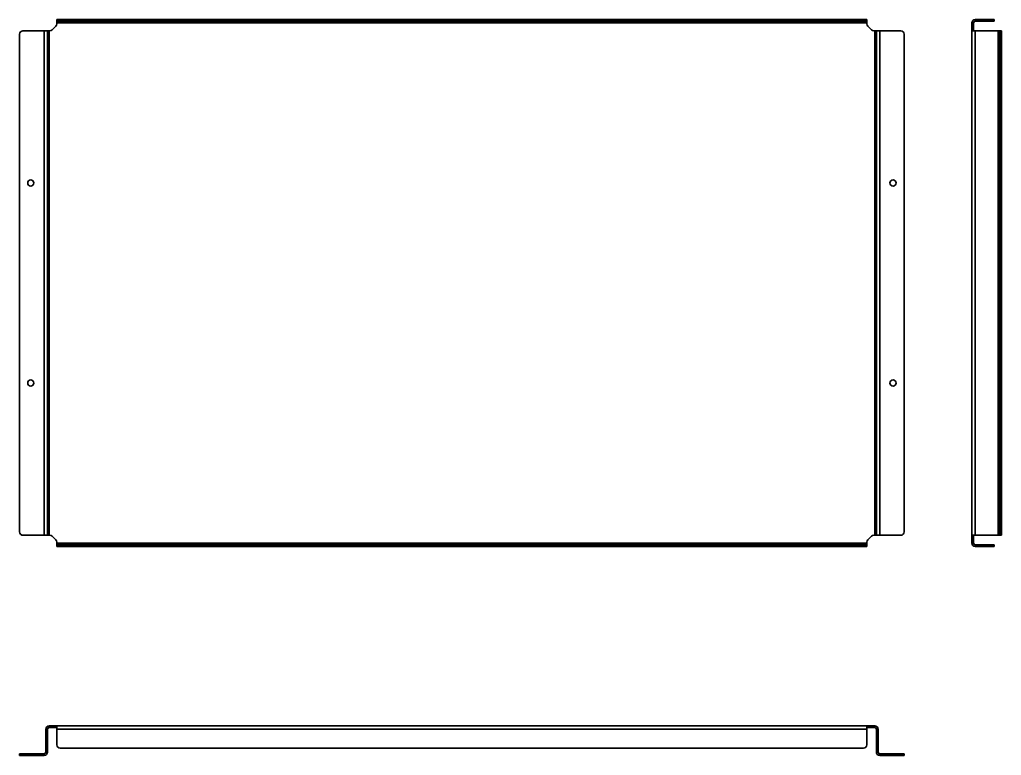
# Model space of a CAD drawing. Header units: millimetres. Extents: x -597 to 1296, y -609 to 884.
# Drawn here: x -597 to 287, y 221 to 884 of the extents above; entities that cross this region are included whole.
import ezdxf

# ---------------------------------------------------------------- set-up
doc = ezdxf.new("R2010")
doc.units = ezdxf.units.MM

msp = doc.modelspace()

# ---------------------------------------------------------------- linework, layer by layer
at = {"color": 7, "linetype": 'Continuous', "lineweight": 35}
for p, q in [((-563.06, 882.06), (-563.06, 883.56)), ((-563.06, 883.56), (-560.06, 883.56)), ((-560.06, 883.56), (-560.06, 882.06)), ((-560.06, 883.56), (162.94, 883.56)), ((162.94, 882.06), (162.94, 883.56)), ((162.94, 883.56), (165.94, 883.56)), ((165.94, 883.56), (165.94, 882.06)), ((263.46, 883.56), (263.46, 882.06)), ((277.46, 883.56), (263.46, 883.56)), ((277.46, 882.06), (277.46, 883.56)), ((277.46, 883.56), (280.46, 883.56)), ((280.46, 883.56), (280.46, 882.06)), ((-563.94, 877.68), (-567.18, 874.43)), ((-560.06, 882.06), (-563.06, 882.06)), ((-563.06, 882.06), (-563.06, 880.56)), ((-563.06, 880.56), (165.94, 880.56)), ((-563.06, 880.56), (-563.06, 879.8)), ((-560.06, 882.06), (162.94, 882.06)), ((165.94, 882.06), (162.94, 882.06)), ((165.94, 880.56), (165.94, 882.06)), ((165.94, 879.8), (165.94, 880.56)), ((170.06, 874.43), (166.82, 877.68)), ((261.96, 880.56), (260.46, 880.56)), ((260.46, 880.56), (260.46, 879.8)), ((260.46, 879.8), (261.96, 879.8)), ((260.46, 877.68), (260.46, 879.8)), ((261.96, 877.68), (260.46, 877.68)), ((260.46, 877.68), (260.46, 874.43)), ((261.96, 880.56), (261.96, 879.8)), ((261.96, 879.8), (261.96, 877.68)), ((261.96, 877.68), (261.96, 874.43)), ((263.46, 882.06), (277.46, 882.06)), ((280.46, 882.06), (277.46, 882.06)), ((-596.56, 422.56), (-596.56, 870.56)), ((-593.56, 873.56), (-574.56, 873.56)), ((-574.56, 419.56), (-574.56, 873.56)), ((-574.56, 873.56), (-571.56, 873.56)), ((-571.56, 873.56), (-571.56, 419.56)), ((-570.06, 873.56), (-571.56, 873.56)), ((-570.06, 419.56), (-570.06, 873.56)), ((-569.31, 873.56), (-570.06, 873.56)), ((172.94, 873.56), (172.18, 873.56)), ((174.44, 873.56), (172.94, 873.56)), ((172.94, 873.56), (172.94, 419.56)), ((174.44, 419.56), (174.44, 873.56)), ((174.44, 873.56), (177.44, 873.56)), ((177.44, 419.56), (177.44, 873.56)), ((177.44, 873.56), (196.44, 873.56)), ((199.44, 870.56), (199.44, 422.56)), ((260.46, 874.43), (261.96, 874.43)), ((260.46, 873.56), (260.46, 874.43)), ((260.46, 419.56), (260.46, 873.56)), ((260.46, 873.56), (263.46, 873.56)), ((261.96, 874.43), (261.96, 873.56)), ((263.46, 419.56), (263.46, 873.56)), ((283.96, 873.56), (263.46, 873.56)), ((285.46, 873.56), (283.96, 873.56)), ((283.96, 873.56), (283.96, 419.56)), ((285.46, 870.56), (285.46, 873.56)), ((285.46, 873.56), (286.96, 873.56)), ((286.96, 870.56), (285.46, 870.56)), ((285.46, 422.56), (285.46, 870.56)), ((286.96, 873.56), (286.96, 870.56)), ((286.96, 422.56), (286.96, 870.56)), ((-574.56, 419.56), (-593.56, 419.56)), ((-571.56, 419.56), (-574.56, 419.56)), ((-571.56, 419.56), (-570.06, 419.56)), ((-570.06, 419.56), (-569.31, 419.56)), ((-567.18, 418.68), (-563.94, 415.43)), ((166.82, 415.43), (170.06, 418.68)), ((172.18, 419.56), (172.94, 419.56)), ((172.94, 419.56), (174.44, 419.56)), ((177.44, 419.56), (174.44, 419.56)), ((196.44, 419.56), (177.44, 419.56)), ((263.46, 419.56), (260.46, 419.56)), ((260.46, 418.68), (260.46, 419.56)), ((261.96, 418.68), (260.46, 418.68)), ((260.46, 418.68), (260.46, 415.43)), ((260.46, 415.43), (261.96, 415.43)), ((260.46, 413.31), (260.46, 415.43)), ((261.96, 419.56), (261.96, 418.68)), ((261.96, 418.68), (261.96, 415.43)), ((261.96, 415.43), (261.96, 413.31)), ((283.96, 419.56), (263.46, 419.56)), ((283.96, 419.56), (285.46, 419.56)), ((285.46, 422.56), (286.96, 422.56)), ((285.46, 419.56), (285.46, 422.56)), ((286.96, 419.56), (285.46, 419.56)), ((286.96, 422.56), (286.96, 419.56)), ((-563.06, 413.31), (-563.06, 412.56)), ((-563.06, 412.56), (-563.06, 411.06)), ((165.94, 412.56), (-563.06, 412.56)), ((-563.06, 409.56), (-563.06, 411.06)), ((-563.06, 411.06), (-560.06, 411.06)), ((-560.06, 409.56), (-563.06, 409.56)), ((-560.06, 411.06), (-560.06, 409.56)), ((162.94, 411.06), (-560.06, 411.06)), ((162.94, 409.56), (-560.06, 409.56)), ((162.94, 409.56), (162.94, 411.06)), ((162.94, 411.06), (165.94, 411.06)), ((165.94, 409.56), (162.94, 409.56)), ((165.94, 412.56), (165.94, 413.31)), ((165.94, 411.06), (165.94, 412.56)), ((165.94, 411.06), (165.94, 409.56)), ((261.96, 413.31), (260.46, 413.31)), ((260.46, 413.31), (260.46, 412.56)), ((260.46, 412.56), (261.96, 412.56)), ((261.96, 413.31), (261.96, 412.56)), ((263.46, 411.06), (263.46, 409.56)), ((277.46, 411.06), (263.46, 411.06)), ((277.46, 409.56), (263.46, 409.56)), ((277.46, 409.56), (277.46, 411.06)), ((277.46, 411.06), (280.46, 411.06)), ((280.46, 409.56), (277.46, 409.56)), ((280.46, 411.06), (280.46, 409.56)), ((-570.06, 248), (-570.06, 246.5)), ((-569.31, 248), (-570.06, 248)), ((-569.31, 246.5), (-569.31, 248)), ((-569.31, 248), (-567.18, 248)), ((-567.18, 248), (-567.18, 246.5)), ((-563.94, 248), (-567.18, 248)), ((-563.94, 246.5), (-563.94, 248)), ((-563.94, 248), (-563.06, 248)), ((-563.06, 248), (165.94, 248)), ((-563.06, 245), (-563.06, 248)), ((165.94, 248), (165.94, 245)), ((165.94, 248), (166.82, 248)), ((166.82, 248), (166.82, 246.5)), ((170.06, 248), (166.82, 248)), ((170.06, 246.5), (170.06, 248)), ((170.06, 248), (172.18, 248)), ((172.18, 248), (172.18, 246.5)), ((172.94, 248), (172.18, 248)), ((172.94, 246.5), (172.94, 248)), ((-571.56, 245), (-573.06, 245)), ((-573.06, 224.5), (-573.06, 245)), ((-571.56, 224.5), (-571.56, 245)), ((-569.31, 246.5), (-570.06, 246.5)), ((-567.18, 246.5), (-569.31, 246.5)), ((-563.94, 246.5), (-567.18, 246.5)), ((-563.06, 246.5), (-563.94, 246.5)), ((-563.06, 245), (165.94, 245)), ((-563.06, 231), (-563.06, 245)), ((166.82, 246.5), (165.94, 246.5)), ((165.94, 231), (165.94, 245)), ((170.06, 246.5), (166.82, 246.5)), ((172.18, 246.5), (170.06, 246.5)), ((172.94, 246.5), (172.18, 246.5)), ((175.94, 245), (174.44, 245)), ((174.44, 245), (174.44, 224.5)), ((175.94, 224.5), (175.94, 245)), ((-596.56, 221.5), (-596.56, 223)), ((-596.56, 223), (-593.56, 223)), ((-593.56, 221.5), (-596.56, 221.5)), ((-593.56, 223), (-593.56, 221.5)), ((-593.56, 223), (-574.56, 223)), ((-593.56, 221.5), (-574.56, 221.5)), ((-574.56, 223), (-574.56, 221.5)), ((-573.06, 224.5), (-571.56, 224.5)), ((-560.06, 228), (162.94, 228)), ((175.94, 224.5), (174.44, 224.5)), ((177.44, 223), (177.44, 221.5)), ((177.44, 223), (196.44, 223)), ((177.44, 221.5), (196.44, 221.5)), ((196.44, 221.5), (196.44, 223)), ((196.44, 223), (199.44, 223)), ((199.44, 221.5), (196.44, 221.5)), ((199.44, 223), (199.44, 221.5))]:
    msp.add_line(p, q, dxfattribs=at)
for centre in [(-586.56, 736.56), (189.44, 736.56), (-586.56, 556.56), (189.44, 556.56)]:
    msp.add_circle(centre, 2.75, dxfattribs=at)
for centre, radius, start, end in [((263.46, 880.56), 3, 90, 180), ((-566.06, 879.8), 3, 315, 0), ((168.94, 879.8), 3, 180, 225), ((263.46, 880.56), 1.5, 90, 180), ((-593.56, 870.56), 3, 90, 180), ((-569.31, 876.56), 3, 270, 315), ((172.18, 876.56), 3, 225, 270), ((196.44, 870.56), 3, 360, 90), ((-593.56, 422.56), 3, 180, 270), ((-569.31, 416.56), 3, 45, 90), ((-566.06, 413.31), 3, 0, 45), ((168.94, 413.31), 3, 135, 180), ((172.18, 416.56), 3, 90, 135), ((196.44, 422.56), 3, 270, 0), ((263.46, 412.56), 3, 180, 270), ((263.46, 412.56), 1.5, 180, 270), ((-570.06, 245), 3, 90, 180), ((172.94, 245), 3, 0, 90), ((-570.06, 245), 1.5, 90, 180), ((172.94, 245), 1.5, 0, 90), ((-560.06, 231), 3, 180, 270), ((162.94, 231), 3, 270, 0), ((-574.56, 224.5), 3, 270, 0), ((-574.56, 224.5), 1.5, 270, 0), ((177.44, 224.5), 3, 180, 270), ((177.44, 224.5), 1.5, 180, 270)]:
    msp.add_arc(centre, radius, start, end, dxfattribs=at)

doc.saveas('drawing.dxf')
